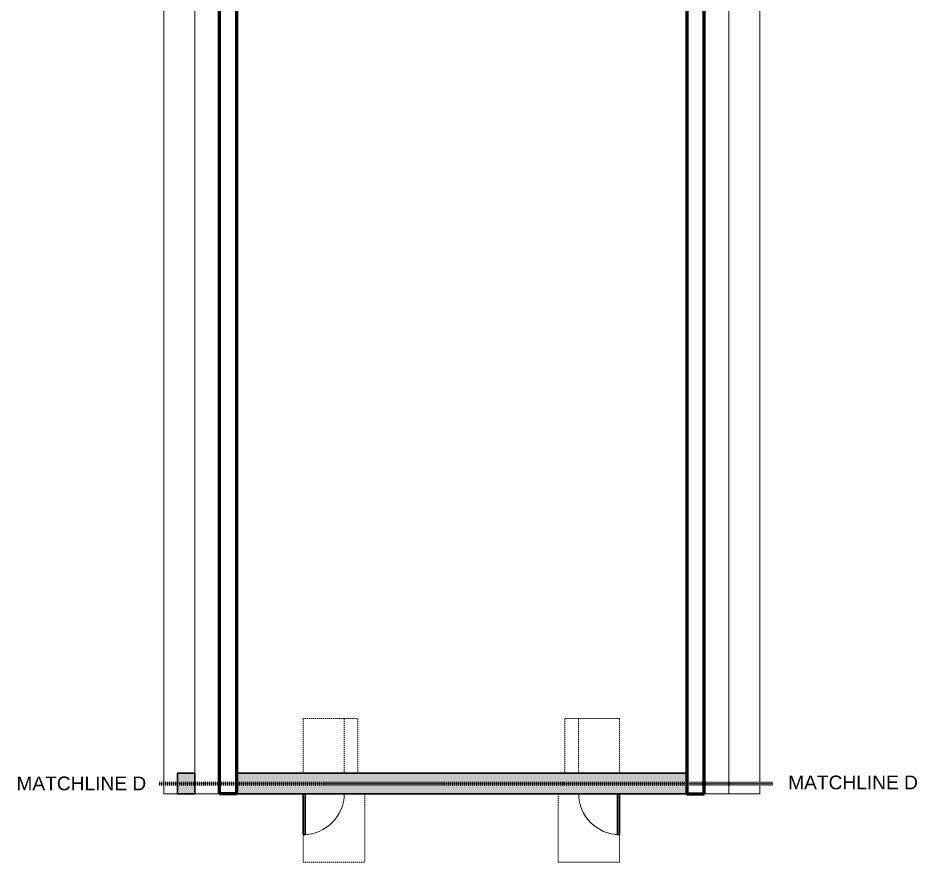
# Model space of a CAD drawing. Header units: inches. Extents: x -1176 to 1507, y -2587 to 978.
# Drawn here: x -1175 to -388, y -2587 to -1848 of the extents above; entities that cross this region are included whole.
import ezdxf

# ---------------------------------------------------------------- set-up
doc = ezdxf.new("R2010")
doc.units = ezdxf.units.IN
doc.header["$MEASUREMENT"] = 0
doc.linetypes.add('Dash', pattern=[0.25, 0.125, -0.125])
for name, color, linetype, lineweight in [('A-ANNO-MATC', 214, 'Dash', 140), ('A-DOOR', 31, 'Continuous', 18), ('A-GENM', 13, 'Continuous', 18), ('A-ROOF', 132, 'Continuous', 18), ('A-WALL', 113, 'Continuous', 18), ('A-WALL-PATT', 111, 'Continuous', 18), ('G-ANNO-TEXT', 231, 'Continuous', 9)]:
    doc.layers.add(name, color=color, linetype=linetype, lineweight=lineweight)
doc.styles.add('Swis721 Lt BT_2', font='swissl.ttf', dxfattribs={"height": 12})

# ---------------------------------------------------------------- blocks, each defined once
blk = doc.blocks.new('Single Flush - OTJ_SOLIDFLUSH_ALUM 3_-8440901-2nd Floor Construction')
at = {"layer": 'A-DOOR', "lineweight": 30}
for p, q in [((16.16, 44.81), (16.16, 9)), ((17.91, 44.81), (16.16, 44.81)), ((17.91, 9), (17.91, 44.81))]:
    blk.add_line(p, q, dxfattribs=at)
at = {"layer": 'A-DOOR', "lineweight": 9}
blk.add_arc((17.91, 9), 35.81, 90, 179.99883, dxfattribs=at)
at = {"layer": 'A-GENM', "linetype": 'Dash', "lineweight": 9}
for p, q in [((-35.91, 68.81), (17.91, 68.81)), ((-35.91, 9), (-35.91, 68.81)), ((17.91, 9), (17.91, 68.81)), ((-29.91, -9), (-29.91, -56.81)), ((-17.91, -9), (-17.91, -56.81)), ((17.91, -9), (17.91, -56.81)), ((-17.91, -56.81), (-29.91, -56.81)), ((-17.91, -56.81), (17.91, -56.81))]:
    blk.add_line(p, q, dxfattribs=at)
blk = doc.blocks.new('Single Flush - OTJ_SOLIDFLUSH_ALUM 3_-8440902-2nd Floor Construction')
at = {"layer": 'A-DOOR', "lineweight": 30}
for p, q in [((16.16, -44.81), (16.16, -9)), ((17.91, -9), (17.91, -44.81)), ((17.91, -44.81), (16.16, -44.81))]:
    blk.add_line(p, q, dxfattribs=at)
at = {"layer": 'A-DOOR', "lineweight": 9}
blk.add_arc((17.91, -9), 35.81, 180.00117, 270, dxfattribs=at)
at = {"layer": 'A-GENM', "linetype": 'Dash', "lineweight": 9}
for p, q in [((-17.91, 56.81), (-29.91, 56.81)), ((-29.91, 9), (-29.91, 56.81)), ((-17.91, 56.81), (17.91, 56.81)), ((-17.91, 9), (-17.91, 56.81)), ((17.91, 9), (17.91, 56.81)), ((-35.91, -9), (-35.91, -68.81)), ((17.91, -9), (17.91, -68.81)), ((-35.91, -68.81), (17.91, -68.81))]:
    blk.add_line(p, q, dxfattribs=at)

msp = doc.modelspace()

# ---------------------------------------------------------------- hatches: boundary and pattern name
at = {"layer": 'A-WALL-PATT', "lineweight": 9}
h = msp.add_hatch(color=7, dxfattribs=at)
h.paths.add_polyline_path([(-1020.05, -2526.84), (-1020.05, -2508.84), (-1035.06, -2508.84), (-1035.06, -2526.84)], flags=0)
h.paths.add_polyline_path([(-983.38, -2526.84), (-589.14, -2526.84), (-589.14, -2508.84), (-983.38, -2508.84)], flags=0)

# ---------------------------------------------------------------- linework, layer by layer
at = {"layer": 'A-ANNO-MATC'}
msp.add_line((-1051.04, -2518.06), (-514.04, -2518.06), dxfattribs=at)
at = {"layer": 'A-ROOF', "lineweight": 60}
for p, q in [((-589.14, -1260.19), (-589.14, -2526.84)), ((-574.14, -2526.84), (-574.14, -1260.19)), ((-998.38, -2526.84), (-998.38, -1284.19)), ((-983.38, -1284.19), (-983.38, -2526.84)), ((-983.38, -2526.84), (-998.38, -2526.84)), ((-589.14, -2526.84), (-574.14, -2526.84))]:
    msp.add_line(p, q, dxfattribs=at)
at = {"layer": 'A-ROOF'}
for p, q in [((-552.47, -1260.19), (-552.47, -2526.84)), ((-525.47, -2526.84), (-525.47, -1260.19)), ((-1047.05, -1284.19), (-1047.05, -2526.84)), ((-1020.05, -1284.19), (-1020.05, -2508.84)), ((-1047.05, -2526.84), (-1035.06, -2526.84)), ((-1020.05, -2526.84), (-998.38, -2526.84)), ((-574.14, -2526.84), (-525.47, -2526.84))]:
    msp.add_line(p, q, dxfattribs=at)
at = {"layer": 'A-WALL', "color": 8, "lineweight": 30}
for p, q in [((-1020.05, -2508.84), (-1035.06, -2508.84)), ((-1035.06, -2508.84), (-1035.06, -2526.84)), ((-1020.05, -2526.84), (-1020.05, -2508.84)), ((-589.14, -2508.84), (-983.38, -2508.84)), ((-1035.06, -2526.84), (-1020.05, -2526.84)), ((-983.38, -2526.84), (-589.14, -2526.84))]:
    msp.add_line(p, q, dxfattribs=at)

# ---------------------------------------------------------------- block references
at = {"layer": 'A-DOOR', "rotation": 180}
msp.add_blockref('Single Flush - OTJ_SOLIDFLUSH_ALUM 3_-8440901-2nd Floor Construction', (-907.06, -2517.84), dxfattribs=at)
at = {"layer": 'A-DOOR'}
msp.add_blockref('Single Flush - OTJ_SOLIDFLUSH_ALUM 3_-8440902-2nd Floor Construction', (-666.05, -2517.84), dxfattribs=at)

# ---------------------------------------------------------------- texts
at = {"layer": 'G-ANNO-TEXT', "color": 7, "char_height": 12, "width": 128.775, "attachment_point": 1, "style": 'Swis721 Lt BT_2'}
for insert in [(-1176.12, -2511.82), (-500.59, -2511)]:
    msp.add_mtext('MATCHLINE D', dxfattribs=dict(at, insert=insert))

doc.saveas('drawing.dxf')
